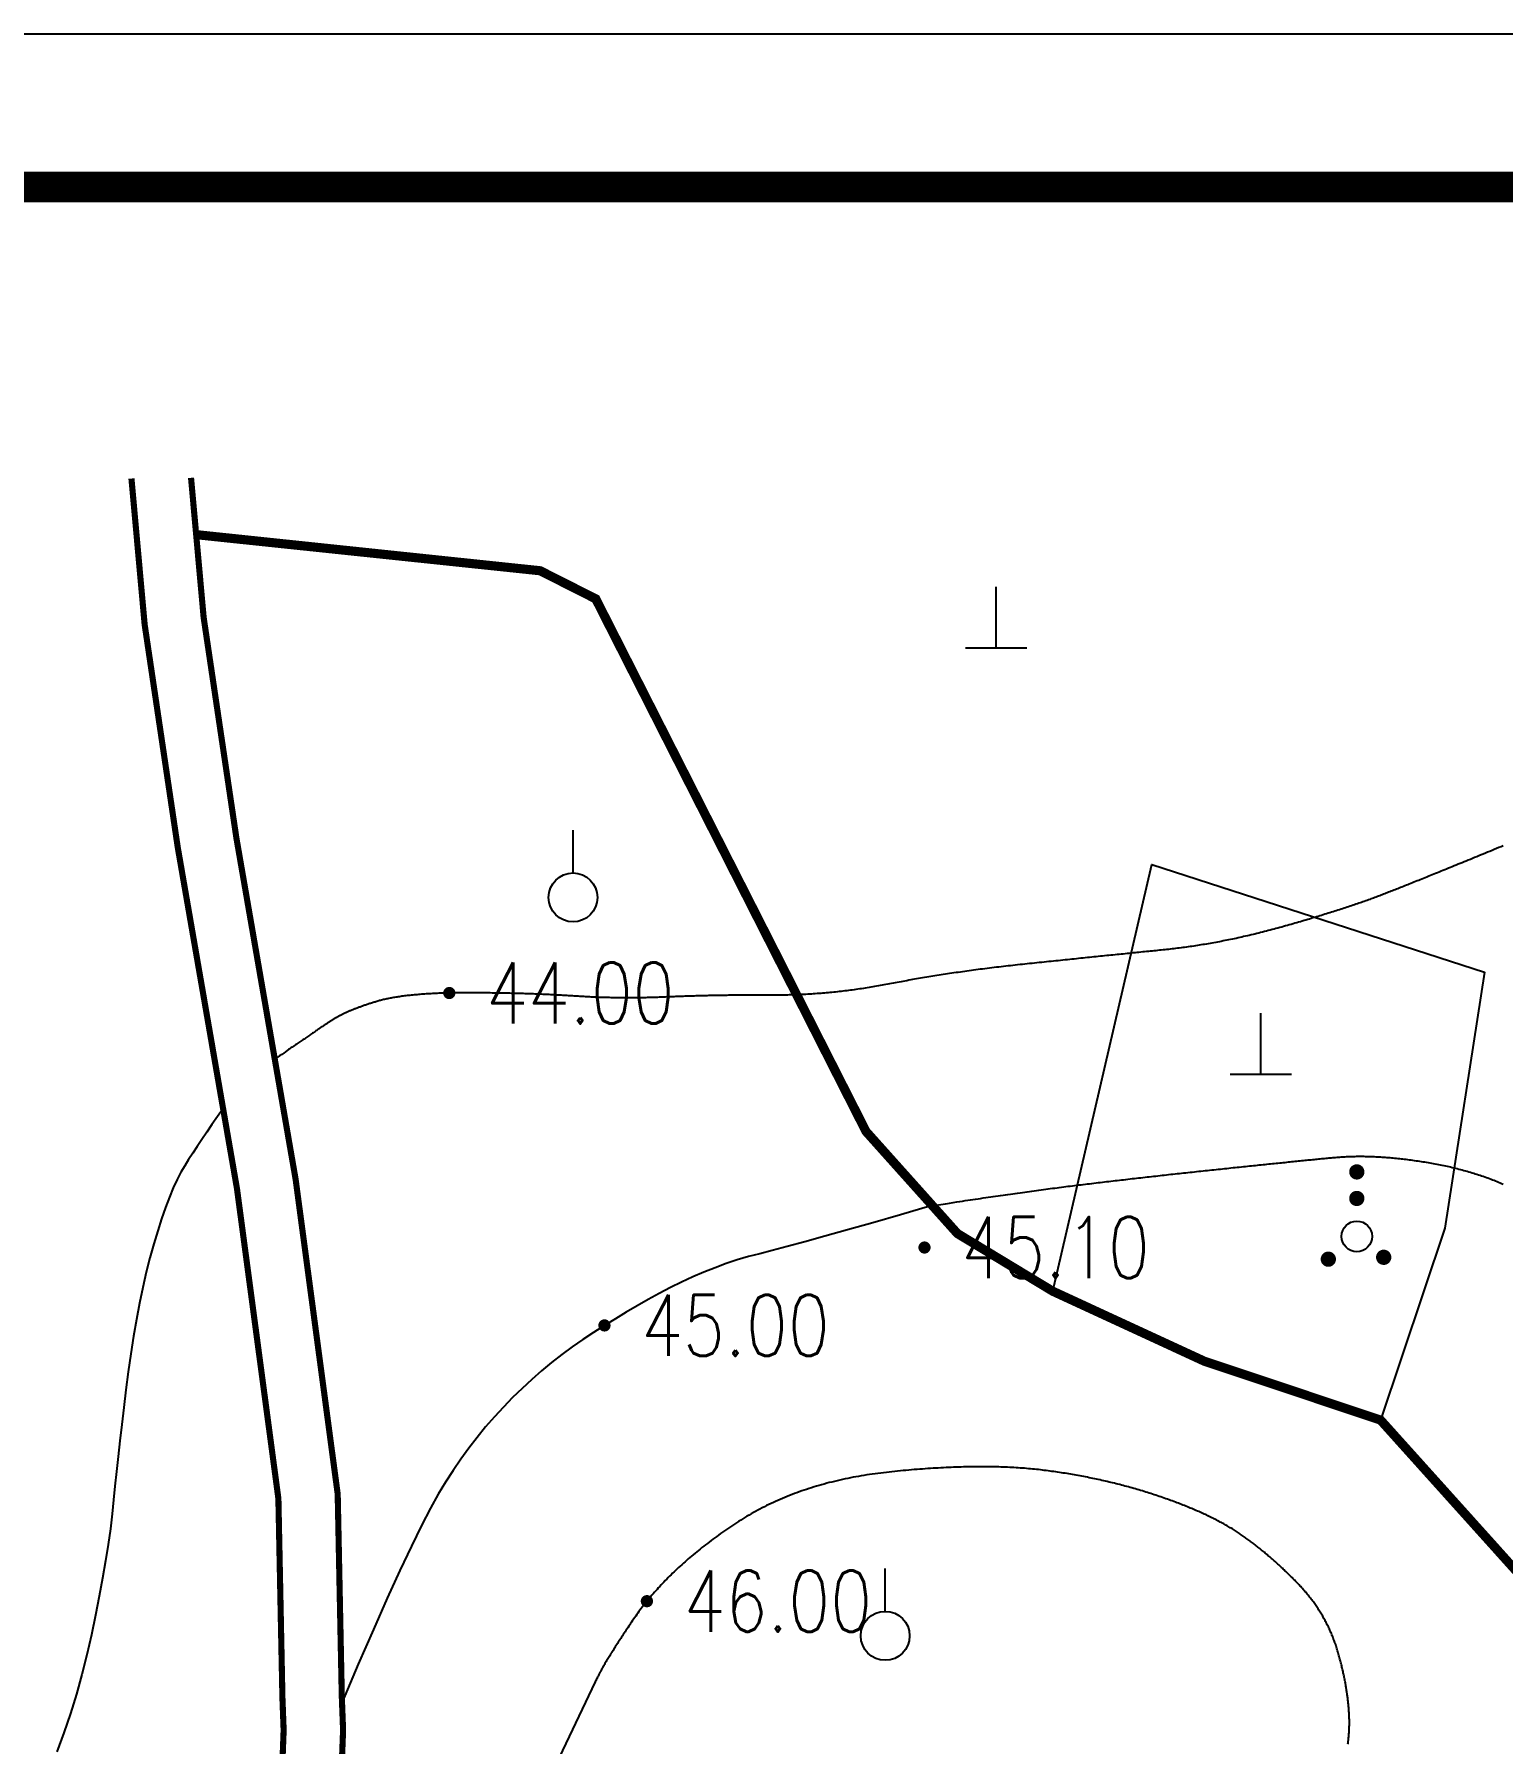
# Model space of a CAD drawing. Extents: x 39624947 to 39626627, y 3418539 to 3418836.
# Drawn here: x 39625532.6 to 39625580.7, y 3418780.3 to 3418836.2 of the extents above; entities that cross this region are included whole.
import ezdxf
from ezdxf.enums import TextEntityAlignment as Align

# ---------------------------------------------------------------- set-up
doc = ezdxf.new("R2010")
doc.units = 0
doc.linetypes.add('X3', pattern=[5, 4, -1])
doc.layers.get('0').update_dxf_attribs({"linetype": 'CONTINUOUS'})
for name, color, linetype in [('DLDW', 11, 'CONTINUOUS'), ('DLSS', 4, 'CONTINUOUS'), ('GCD', 7, 'CONTINUOUS'), ('PUB_TITLE', 4, 'CONTINUOUS'), ('PUB_WALL', 9, 'CONTINUOUS')]:
    doc.layers.add(name, color=color, linetype=linetype)
doc.styles.add('HZ', font='rs.shx', dxfattribs={"width": 0.8, "bigfont": 'hztxt.shx'})

# ---------------------------------------------------------------- blocks, each defined once
blk = doc.blocks.new('GC111')
for p, q in [((0, 0), (0, 2)), ((-1, 0), (1, 0))]:
    blk.add_line(p, q)
blk = doc.blocks.new('GC125')
blk.add_line((0, 0.8), (0, 2.2))
blk.add_circle((0, 0), 0.8)
blk = doc.blocks.new('GC160')
at = {"const_width": 0.25}
for points in [[(1.584, 3.353, 1), (1.834, 3.353, 1)], [(1.584, 2.484, 1), (1.834, 2.484, 1)], [(0.652, 0.496, 1), (0.902, 0.496, 1)], [(2.464, 0.558, 1), (2.714, 0.558, 1)]]:
    blk.add_lwpolyline(points, format="xyb", close=True, dxfattribs=at)
blk.add_circle((1.709, 1.242), 0.5)
blk = doc.blocks.new('GC200')
at = {"linetype": 'Continuous', "const_width": 0.2, "flags": 128}
blk.add_lwpolyline([(-0.1, 0, 1), (0.1, 0, 1)], format="xyb", close=True, dxfattribs=at)
blk = doc.blocks.new('111133333777777')
at = {"layer": 'PUB_WALL', "color": 252, "ltscale": 0.01}
for points in [[(39623357.006, 3418801.887), (39623356.932, 3418801.856), (39623356.857, 3418801.825), (39623356.784, 3418801.794), (39623356.71, 3418801.764), (39623356.637, 3418801.733), (39623356.564, 3418801.703), (39623356.492, 3418801.673), (39623356.419, 3418801.644), (39623356.348, 3418801.614), (39623356.277, 3418801.585), (39623356.206, 3418801.556), (39623356.136, 3418801.527), (39623356.066, 3418801.498), (39623355.997, 3418801.47), (39623355.929, 3418801.442), (39623355.861, 3418801.414), (39623355.794, 3418801.387), (39623355.727, 3418801.359), (39623355.661, 3418801.332), (39623355.595, 3418801.305), (39623355.53, 3418801.279), (39623355.466, 3418801.252), (39623355.402, 3418801.226), (39623355.338, 3418801.2), (39623355.275, 3418801.175), (39623355.213, 3418801.149), (39623355.151, 3418801.124), (39623355.09, 3418801.099), (39623355.029, 3418801.074), (39623354.969, 3418801.05), (39623354.91, 3418801.026), (39623354.851, 3418801.002), (39623354.792, 3418800.978), (39623354.734, 3418800.955), (39623354.677, 3418800.931), (39623354.62, 3418800.908), (39623354.564, 3418800.886), (39623354.508, 3418800.863), (39623354.453, 3418800.841), (39623354.398, 3418800.819), (39623354.344, 3418800.797), (39623354.291, 3418800.775), (39623354.238, 3418800.754), (39623354.185, 3418800.733), (39623354.133, 3418800.712), (39623354.082, 3418800.692), (39623354.031, 3418800.671), (39623353.981, 3418800.651), (39623353.931, 3418800.631), (39623353.882, 3418800.612), (39623353.833, 3418800.592), (39623353.785, 3418800.573), (39623353.738, 3418800.554), (39623353.691, 3418800.536), (39623353.645, 3418800.517), (39623353.599, 3418800.499), (39623353.554, 3418800.481), (39623353.509, 3418800.464), (39623353.465, 3418800.446), (39623353.421, 3418800.429), (39623353.378, 3418800.412), (39623353.335, 3418800.395), (39623353.293, 3418800.379), (39623353.252, 3418800.363), (39623353.211, 3418800.347), (39623353.17, 3418800.331), (39623353.129, 3418800.315), (39623353.088, 3418800.299), (39623353.047, 3418800.283), (39623353.007, 3418800.268), (39623352.966, 3418800.252), (39623352.926, 3418800.237), (39623352.885, 3418800.222), (39623352.844, 3418800.206), (39623352.803, 3418800.191), (39623352.761, 3418800.175), (39623352.719, 3418800.16), (39623352.676, 3418800.144), (39623352.633, 3418800.129), (39623352.59, 3418800.113), (39623352.546, 3418800.098), (39623352.502, 3418800.082), (39623352.458, 3418800.066), (39623352.413, 3418800.05), (39623352.368, 3418800.034), (39623352.322, 3418800.019), (39623352.276, 3418800.003), (39623352.23, 3418799.987), (39623352.183, 3418799.971), (39623352.136, 3418799.955), (39623352.088, 3418799.939), (39623352.041, 3418799.922), (39623351.992, 3418799.906), (39623351.944, 3418799.89), (39623351.895, 3418799.874), (39623351.845, 3418799.857), (39623351.796, 3418799.841), (39623351.745, 3418799.825), (39623351.695, 3418799.808), (39623351.644, 3418799.792), (39623351.593, 3418799.775), (39623351.541, 3418799.759), (39623351.489, 3418799.742), (39623351.437, 3418799.726), (39623351.384, 3418799.709), (39623351.331, 3418799.692), (39623351.277, 3418799.675), (39623351.223, 3418799.659), (39623351.169, 3418799.642), (39623351.114, 3418799.625), (39623351.059, 3418799.608), (39623351.004, 3418799.591), (39623350.948, 3418799.574), (39623350.892, 3418799.557), (39623350.835, 3418799.54), (39623350.778, 3418799.523), (39623350.721, 3418799.505), (39623350.663, 3418799.488), (39623350.605, 3418799.471), (39623350.546, 3418799.454), (39623350.487, 3418799.436), (39623350.428, 3418799.419), (39623350.369, 3418799.401), (39623350.309, 3418799.384), (39623350.248, 3418799.366), (39623350.187, 3418799.349), (39623350.126, 3418799.331), (39623350.065, 3418799.314), (39623350.003, 3418799.296), (39623349.941, 3418799.278), (39623349.879, 3418799.261), (39623349.817, 3418799.243), (39623349.754, 3418799.226), (39623349.692, 3418799.209), (39623349.629, 3418799.192), (39623349.566, 3418799.174), (39623349.503, 3418799.157), (39623349.441, 3418799.141), (39623349.378, 3418799.124), (39623349.315, 3418799.108), (39623349.253, 3418799.091), (39623349.19, 3418799.075), (39623349.128, 3418799.059), (39623349.065, 3418799.044), (39623349.003, 3418799.028), (39623348.941, 3418799.013), (39623348.879, 3418798.998), (39623348.817, 3418798.983), (39623348.755, 3418798.968), (39623348.693, 3418798.953), (39623348.631, 3418798.939), (39623348.57, 3418798.925), (39623348.508, 3418798.911), (39623348.446, 3418798.897), (39623348.385, 3418798.883), (39623348.324, 3418798.87), (39623348.262, 3418798.856), (39623348.201, 3418798.843), (39623348.14, 3418798.831), (39623348.079, 3418798.818), (39623348.018, 3418798.805), (39623347.957, 3418798.793), (39623347.896, 3418798.781), (39623347.835, 3418798.769), (39623347.774, 3418798.757), (39623347.714, 3418798.745), (39623347.653, 3418798.734), (39623347.593, 3418798.723), (39623347.532, 3418798.712), (39623347.472, 3418798.701), (39623347.412, 3418798.69), (39623347.352, 3418798.68), (39623347.292, 3418798.669), (39623347.232, 3418798.659), (39623347.172, 3418798.649), (39623347.112, 3418798.64), (39623347.052, 3418798.63), (39623346.993, 3418798.621), (39623346.933, 3418798.612), (39623346.873, 3418798.603), (39623346.814, 3418798.594), (39623346.755, 3418798.585), (39623346.695, 3418798.577), (39623346.636, 3418798.569), (39623346.577, 3418798.56), (39623346.518, 3418798.553), (39623346.459, 3418798.545), (39623346.4, 3418798.537), (39623346.341, 3418798.53), (39623346.283, 3418798.523), (39623346.224, 3418798.516), (39623346.165, 3418798.509), (39623346.107, 3418798.503), (39623346.048, 3418798.496), (39623345.989, 3418798.49), (39623345.93, 3418798.483), (39623345.871, 3418798.477), (39623345.812, 3418798.471), (39623345.752, 3418798.465), (39623345.693, 3418798.458), (39623345.633, 3418798.452), (39623345.573, 3418798.446), (39623345.512, 3418798.44), (39623345.452, 3418798.434), (39623345.39, 3418798.428), (39623345.329, 3418798.421), (39623345.267, 3418798.415), (39623345.205, 3418798.409), (39623345.143, 3418798.402), (39623345.08, 3418798.396), (39623345.016, 3418798.39), (39623344.953, 3418798.383), (39623344.889, 3418798.377), (39623344.825, 3418798.37), (39623344.76, 3418798.363), (39623344.695, 3418798.357), (39623344.63, 3418798.35), (39623344.565, 3418798.343), (39623344.499, 3418798.337), (39623344.433, 3418798.33), (39623344.366, 3418798.323), (39623344.299, 3418798.316), (39623344.232, 3418798.309), (39623344.164, 3418798.303), (39623344.096, 3418798.296), (39623344.028, 3418798.289), (39623343.959, 3418798.282), (39623343.89, 3418798.274), (39623343.821, 3418798.267), (39623343.751, 3418798.26), (39623343.681, 3418798.253), (39623343.611, 3418798.246), (39623343.54, 3418798.239), (39623343.469, 3418798.231), (39623343.398, 3418798.224), (39623343.326, 3418798.217), (39623343.254, 3418798.209), (39623343.182, 3418798.202), (39623343.109, 3418798.194), (39623343.036, 3418798.187), (39623342.962, 3418798.179), (39623342.889, 3418798.172), (39623342.815, 3418798.164), (39623342.74, 3418798.156), (39623342.665, 3418798.149), (39623342.59, 3418798.141), (39623342.515, 3418798.133), (39623342.439, 3418798.125), (39623342.363, 3418798.118), (39623342.286, 3418798.11), (39623342.21, 3418798.102), (39623342.132, 3418798.094), (39623342.055, 3418798.086), (39623341.977, 3418798.078), (39623341.899, 3418798.07), (39623341.82, 3418798.062), (39623341.742, 3418798.054), (39623341.663, 3418798.045), (39623341.584, 3418798.037), (39623341.505, 3418798.029), (39623341.426, 3418798.021), (39623341.348, 3418798.012), (39623341.269, 3418798.004), (39623341.19, 3418797.995), (39623341.111, 3418797.987), (39623341.033, 3418797.978), (39623340.954, 3418797.97), (39623340.877, 3418797.961), (39623340.799, 3418797.952), (39623340.722, 3418797.943), (39623340.645, 3418797.934), (39623340.568, 3418797.925), (39623340.492, 3418797.916), (39623340.416, 3418797.907), (39623340.34, 3418797.898), (39623340.264, 3418797.889), (39623340.189, 3418797.88), (39623340.114, 3418797.87), (39623340.039, 3418797.861), (39623339.965, 3418797.851), (39623339.891, 3418797.842), (39623339.817, 3418797.832), (39623339.744, 3418797.823), (39623339.671, 3418797.813), (39623339.598, 3418797.803), (39623339.525, 3418797.793), (39623339.453, 3418797.783), (39623339.381, 3418797.774), (39623339.309, 3418797.764), (39623339.238, 3418797.753), (39623339.167, 3418797.743), (39623339.096, 3418797.733), (39623339.025, 3418797.723), (39623338.955, 3418797.713), (39623338.885, 3418797.702), (39623338.816, 3418797.692), (39623338.746, 3418797.681), (39623338.677, 3418797.671), (39623338.608, 3418797.66), (39623338.54, 3418797.649), (39623338.472, 3418797.639), (39623338.404, 3418797.628), (39623338.336, 3418797.617), (39623338.269, 3418797.606), (39623338.202, 3418797.595), (39623338.135, 3418797.584), (39623338.069, 3418797.573), (39623338.003, 3418797.562), (39623337.937, 3418797.55), (39623337.871, 3418797.539), (39623337.806, 3418797.528), (39623337.741, 3418797.516), (39623337.676, 3418797.505), (39623337.612, 3418797.493), (39623337.548, 3418797.482), (39623337.484, 3418797.47), (39623337.421, 3418797.458), (39623337.358, 3418797.447), (39623337.295, 3418797.435), (39623337.232, 3418797.423), (39623337.17, 3418797.411), (39623337.107, 3418797.399), (39623337.045, 3418797.387), (39623336.983, 3418797.376), (39623336.922, 3418797.364), (39623336.86, 3418797.352), (39623336.799, 3418797.341), (39623336.737, 3418797.329), (39623336.676, 3418797.318), (39623336.615, 3418797.307), (39623336.554, 3418797.296), (39623336.493, 3418797.285), (39623336.432, 3418797.275), (39623336.371, 3418797.264), (39623336.309, 3418797.254), (39623336.248, 3418797.244), (39623336.187, 3418797.235), (39623336.126, 3418797.225), (39623336.065, 3418797.216), (39623336.004, 3418797.207), (39623335.943, 3418797.198), (39623335.882, 3418797.189), (39623335.821, 3418797.18), (39623335.761, 3418797.172), (39623335.7, 3418797.164), (39623335.639, 3418797.156), (39623335.578, 3418797.148), (39623335.517, 3418797.14), (39623335.456, 3418797.133), (39623335.395, 3418797.126), (39623335.335, 3418797.119), (39623335.274, 3418797.112), (39623335.213, 3418797.105), (39623335.152, 3418797.099), (39623335.092, 3418797.093), (39623335.031, 3418797.087), (39623334.97, 3418797.081), (39623334.91, 3418797.075), (39623334.849, 3418797.07), (39623334.788, 3418797.064), (39623334.728, 3418797.059), (39623334.667, 3418797.055), (39623334.607, 3418797.05), (39623334.546, 3418797.045), (39623334.486, 3418797.041), (39623334.425, 3418797.037), (39623334.365, 3418797.033), (39623334.304, 3418797.029), (39623334.244, 3418797.026), (39623334.183, 3418797.023), (39623334.123, 3418797.02), (39623334.063, 3418797.017), (39623334.002, 3418797.014), (39623333.942, 3418797.011), (39623333.881, 3418797.009), (39623333.821, 3418797.007), (39623333.761, 3418797.005), (39623333.701, 3418797.003), (39623333.64, 3418797.002), (39623333.58, 3418797.001), (39623333.52, 3418796.999), (39623333.46, 3418796.998), (39623333.399, 3418796.998), (39623333.339, 3418796.997), (39623333.279, 3418796.997), (39623333.219, 3418796.996), (39623333.159, 3418796.996), (39623333.099, 3418796.996), (39623333.04, 3418796.996), (39623332.98, 3418796.996), (39623332.921, 3418796.996), (39623332.861, 3418796.996), (39623332.802, 3418796.996), (39623332.743, 3418796.996), (39623332.684, 3418796.996), (39623332.625, 3418796.996), (39623332.567, 3418796.996), (39623332.508, 3418796.996), (39623332.45, 3418796.996), (39623332.392, 3418796.996), (39623332.334, 3418796.996), (39623332.277, 3418796.996), (39623332.219, 3418796.995), (39623332.162, 3418796.995), (39623332.105, 3418796.995), (39623332.048, 3418796.994), (39623331.991, 3418796.994), (39623331.934, 3418796.994), (39623331.878, 3418796.993), (39623331.822, 3418796.993), (39623331.766, 3418796.992), (39623331.71, 3418796.991), (39623331.654, 3418796.991), (39623331.599, 3418796.99), (39623331.543, 3418796.989), (39623331.488, 3418796.989), (39623331.433, 3418796.988), (39623331.378, 3418796.987), (39623331.324, 3418796.986), (39623331.269, 3418796.985), (39623331.215, 3418796.984), (39623331.161, 3418796.983), (39623331.107, 3418796.982), (39623331.053, 3418796.981), (39623331, 3418796.98), (39623330.946, 3418796.979), (39623330.893, 3418796.978), (39623330.84, 3418796.976), (39623330.787, 3418796.975), (39623330.735, 3418796.974), (39623330.682, 3418796.972), (39623330.63, 3418796.971), (39623330.578, 3418796.97), (39623330.526, 3418796.968), (39623330.474, 3418796.967), (39623330.423, 3418796.965), (39623330.371, 3418796.964), (39623330.32, 3418796.962), (39623330.269, 3418796.96), (39623330.218, 3418796.959), (39623330.167, 3418796.957), (39623330.117, 3418796.955), (39623330.067, 3418796.953), (39623330.016, 3418796.951), (39623329.966, 3418796.949), (39623329.917, 3418796.948), (39623329.867, 3418796.946), (39623329.818, 3418796.944), (39623329.768, 3418796.941), (39623329.719, 3418796.939), (39623329.67, 3418796.937), (39623329.621, 3418796.936), (39623329.572, 3418796.934), (39623329.524, 3418796.932), (39623329.475, 3418796.93), (39623329.427, 3418796.928), (39623329.378, 3418796.926), (39623329.33, 3418796.924), (39623329.281, 3418796.923), (39623329.233, 3418796.921), (39623329.185, 3418796.92), (39623329.137, 3418796.918), (39623329.089, 3418796.917), (39623329.041, 3418796.916), (39623328.993, 3418796.915), (39623328.945, 3418796.913), (39623328.897, 3418796.912), (39623328.849, 3418796.912), (39623328.801, 3418796.911), (39623328.753, 3418796.91), (39623328.705, 3418796.909), (39623328.658, 3418796.909), (39623328.61, 3418796.908), (39623328.562, 3418796.908), (39623328.515, 3418796.908), (39623328.467, 3418796.907), (39623328.42, 3418796.907), (39623328.372, 3418796.907), (39623328.325, 3418796.907), (39623328.277, 3418796.907), (39623328.23, 3418796.908), (39623328.183, 3418796.908), (39623328.136, 3418796.908), (39623328.088, 3418796.909), (39623328.041, 3418796.909), (39623327.994, 3418796.91), (39623327.947, 3418796.91), (39623327.9, 3418796.911), (39623327.853, 3418796.912), (39623327.806, 3418796.913), (39623327.76, 3418796.914), (39623327.713, 3418796.915), (39623327.666, 3418796.916), (39623327.619, 3418796.918), (39623327.573, 3418796.919), (39623327.526, 3418796.92), (39623327.479, 3418796.922), (39623327.433, 3418796.924), (39623327.386, 3418796.925), (39623327.34, 3418796.927), (39623327.294, 3418796.929), (39623327.247, 3418796.931), (39623327.201, 3418796.933), (39623327.155, 3418796.935), (39623327.109, 3418796.937), (39623327.062, 3418796.94), (39623327.016, 3418796.942), (39623326.97, 3418796.944), (39623326.924, 3418796.947), (39623326.878, 3418796.95), (39623326.832, 3418796.952), (39623326.786, 3418796.955), (39623326.741, 3418796.958), (39623326.694, 3418796.961), (39623326.648, 3418796.964), (39623326.602, 3418796.967), (39623326.556, 3418796.969), (39623326.509, 3418796.972), (39623326.463, 3418796.975), (39623326.416, 3418796.978), (39623326.369, 3418796.981), (39623326.322, 3418796.984), (39623326.274, 3418796.987), (39623326.227, 3418796.99), (39623326.179, 3418796.993), (39623326.13, 3418796.995), (39623326.082, 3418796.998), (39623326.033, 3418797.001), (39623325.984, 3418797.003), (39623325.934, 3418797.006), (39623325.885, 3418797.008), (39623325.835, 3418797.011), (39623325.784, 3418797.013), (39623325.734, 3418797.015), (39623325.683, 3418797.018), (39623325.632, 3418797.02), (39623325.581, 3418797.022), (39623325.529, 3418797.024), (39623325.477, 3418797.026), (39623325.425, 3418797.028), (39623325.373, 3418797.031), (39623325.32, 3418797.032), (39623325.267, 3418797.034), (39623325.214, 3418797.036), (39623325.16, 3418797.038), (39623325.106, 3418797.04), (39623325.052, 3418797.042), (39623324.998, 3418797.043), (39623324.943, 3418797.045), (39623324.888, 3418797.047), (39623324.833, 3418797.048), (39623324.778, 3418797.05), (39623324.722, 3418797.051), (39623324.666, 3418797.052), (39623324.61, 3418797.054), (39623324.553, 3418797.055), (39623324.496, 3418797.056), (39623324.439, 3418797.058), (39623324.382, 3418797.059), (39623324.324, 3418797.06), (39623324.266, 3418797.061), (39623324.208, 3418797.062), (39623324.149, 3418797.063), (39623324.091, 3418797.064), (39623324.032, 3418797.065), (39623323.972, 3418797.066), (39623323.913, 3418797.066), (39623323.853, 3418797.067), (39623323.793, 3418797.068), (39623323.732, 3418797.069), (39623323.671, 3418797.069), (39623323.61, 3418797.07), (39623323.549, 3418797.07), (39623323.488, 3418797.071), (39623323.426, 3418797.071), (39623323.364, 3418797.071), (39623323.302, 3418797.072), (39623323.24, 3418797.072), (39623323.178, 3418797.072), (39623323.116, 3418797.072), (39623323.054, 3418797.072), (39623322.993, 3418797.072), (39623322.931, 3418797.072), (39623322.87, 3418797.071), (39623322.809, 3418797.071), (39623322.748, 3418797.07), (39623322.689, 3418797.069), (39623322.629, 3418797.068), (39623322.57, 3418797.067), (39623322.512, 3418797.066), (39623322.454, 3418797.065), (39623322.397, 3418797.063), (39623322.34, 3418797.062), (39623322.284, 3418797.06), (39623322.228, 3418797.058), (39623322.173, 3418797.056), (39623322.118, 3418797.054), (39623322.064, 3418797.051), (39623322.011, 3418797.049), (39623321.957, 3418797.046), (39623321.905, 3418797.044), (39623321.853, 3418797.041), (39623321.801, 3418797.038), (39623321.75, 3418797.034), (39623321.7, 3418797.031), (39623321.65, 3418797.028), (39623321.601, 3418797.024), (39623321.552, 3418797.02), (39623321.503, 3418797.016), (39623321.456, 3418797.012), (39623321.408, 3418797.008), (39623321.361, 3418797.004), (39623321.315, 3418796.999), (39623321.269, 3418796.995), (39623321.224, 3418796.99), (39623321.18, 3418796.985), (39623321.135, 3418796.98), (39623321.092, 3418796.975), (39623321.049, 3418796.969), (39623321.006, 3418796.964), (39623320.964, 3418796.958), (39623320.923, 3418796.952), (39623320.882, 3418796.946), (39623320.841, 3418796.94), (39623320.801, 3418796.934), (39623320.762, 3418796.928), (39623320.723, 3418796.921), (39623320.684, 3418796.915), (39623320.647, 3418796.908), (39623320.609, 3418796.901), (39623320.572, 3418796.894), (39623320.536, 3418796.887), (39623320.5, 3418796.879), (39623320.465, 3418796.872), (39623320.431, 3418796.864), (39623320.396, 3418796.856), (39623320.363, 3418796.849), (39623320.33, 3418796.841), (39623320.297, 3418796.832), (39623320.265, 3418796.824), (39623320.233, 3418796.816), (39623320.202, 3418796.807), (39623320.171, 3418796.798), (39623320.141, 3418796.79), (39623320.111, 3418796.781), (39623320.081, 3418796.772), (39623320.052, 3418796.763), (39623320.023, 3418796.754), (39623319.994, 3418796.745), (39623319.965, 3418796.736), (39623319.937, 3418796.727), (39623319.909, 3418796.718), (39623319.881, 3418796.709), (39623319.854, 3418796.7), (39623319.826, 3418796.691), (39623319.799, 3418796.681), (39623319.772, 3418796.672), (39623319.746, 3418796.663), (39623319.719, 3418796.654), (39623319.693, 3418796.645), (39623319.667, 3418796.636), (39623319.641, 3418796.626), (39623319.616, 3418796.617), (39623319.591, 3418796.608), (39623319.565, 3418796.599), (39623319.541, 3418796.59), (39623319.516, 3418796.58), (39623319.492, 3418796.571), (39623319.467, 3418796.562), (39623319.443, 3418796.552), (39623319.42, 3418796.543), (39623319.396, 3418796.534), (39623319.373, 3418796.524), (39623319.35, 3418796.515), (39623319.327, 3418796.506), (39623319.304, 3418796.496), (39623319.282, 3418796.487), (39623319.26, 3418796.478), (39623319.238, 3418796.468), (39623319.216, 3418796.459), (39623319.195, 3418796.449), (39623319.173, 3418796.44), (39623319.152, 3418796.431), (39623319.132, 3418796.421), (39623319.111, 3418796.412), (39623319.091, 3418796.402), (39623319.07, 3418796.393), (39623319.051, 3418796.383), (39623319.031, 3418796.374), (39623319.011, 3418796.364), (39623318.992, 3418796.355), (39623318.973, 3418796.345), (39623318.954, 3418796.335), (39623318.936, 3418796.326), (39623318.918, 3418796.316), (39623318.899, 3418796.307), (39623318.882, 3418796.297), (39623318.864, 3418796.287), (39623318.846, 3418796.278), (39623318.829, 3418796.268), (39623318.812, 3418796.258), (39623318.795, 3418796.249), (39623318.779, 3418796.239), (39623318.763, 3418796.229), (39623318.746, 3418796.22), (39623318.73, 3418796.21), (39623318.714, 3418796.2), (39623318.697, 3418796.189), (39623318.68, 3418796.179), (39623318.663, 3418796.168), (39623318.647, 3418796.157), (39623318.629, 3418796.146), (39623318.612, 3418796.135), (39623318.594, 3418796.124), (39623318.576, 3418796.112), (39623318.558, 3418796.1), (39623318.538, 3418796.087), (39623318.519, 3418796.074), (39623318.499, 3418796.061), (39623318.478, 3418796.047), (39623318.458, 3418796.034), (39623318.436, 3418796.02), (39623318.414, 3418796.005), (39623318.392, 3418795.99), (39623318.369, 3418795.975), (39623318.346, 3418795.96), (39623318.323, 3418795.944), (39623318.299, 3418795.928), (39623318.274, 3418795.911), (39623318.249, 3418795.895), (39623318.224, 3418795.878), (39623318.198, 3418795.86), (39623318.172, 3418795.842), (39623318.145, 3418795.824), (39623318.118, 3418795.806), (39623318.09, 3418795.787), (39623318.062, 3418795.768), (39623318.034, 3418795.749), (39623318.005, 3418795.729), (39623317.975, 3418795.709), (39623317.946, 3418795.689), (39623317.915, 3418795.668), (39623317.884, 3418795.647), (39623317.853, 3418795.626), (39623317.822, 3418795.604), (39623317.79, 3418795.582), (39623317.757, 3418795.56), (39623317.724, 3418795.537), (39623317.691, 3418795.514), (39623317.657, 3418795.491), (39623317.622, 3418795.468), (39623317.588, 3418795.444), (39623317.552, 3418795.419), (39623317.517, 3418795.395), (39623317.48, 3418795.37), (39623317.444, 3418795.345), (39623317.407, 3418795.319), (39623317.369, 3418795.293), (39623317.331, 3418795.267), (39623317.293, 3418795.241), (39623317.252, 3418795.212), (39623317.204, 3418795.179), (39623317.152, 3418795.143), (39623317.093, 3418795.102), (39623317.029, 3418795.057), (39623316.959, 3418795.009), (39623316.883, 3418794.956), (39623316.801, 3418794.899)], [(39623315.108, 3418793.287), (39623314.922, 3418793.019), (39623314.744, 3418792.76), (39623314.575, 3418792.511), (39623314.414, 3418792.272), (39623314.261, 3418792.042), (39623314.117, 3418791.822), (39623313.981, 3418791.612), (39623313.853, 3418791.411), (39623313.73, 3418791.2), (39623313.605, 3418790.958), (39623313.48, 3418790.684), (39623313.353, 3418790.38), (39623313.226, 3418790.045), (39623313.098, 3418789.678), (39623312.97, 3418789.281), (39623312.84, 3418788.852), (39623312.713, 3418788.398), (39623312.593, 3418787.924), (39623312.479, 3418787.431), (39623312.371, 3418786.917), (39623312.27, 3418786.384), (39623312.175, 3418785.83), (39623312.087, 3418785.257), (39623312.005, 3418784.664), (39623311.929, 3418784.071), (39623311.857, 3418783.497), (39623311.79, 3418782.944), (39623311.728, 3418782.41), (39623311.67, 3418781.896), (39623311.618, 3418781.402), (39623311.57, 3418780.927), (39623311.526, 3418780.473), (39623311.479, 3418780.014), (39623311.42, 3418779.53), (39623311.348, 3418779.018), (39623311.264, 3418778.479), (39623311.167, 3418777.914), (39623311.058, 3418777.322), (39623310.936, 3418776.704), (39623310.802, 3418776.058), (39623310.654, 3418775.403), (39623310.489, 3418774.754), (39623310.308, 3418774.112), (39623310.111, 3418773.477), (39623309.898, 3418772.848), (39623309.668, 3418772.226)], [(39623338.272, 3418790.096), (39623338.441, 3418790.123), (39623338.599, 3418790.147), (39623338.746, 3418790.17), (39623338.882, 3418790.191), (39623339.006, 3418790.21), (39623339.12, 3418790.227), (39623339.222, 3418790.243), (39623339.312, 3418790.256), (39623339.397, 3418790.269), (39623339.482, 3418790.282), (39623339.566, 3418790.295), (39623339.65, 3418790.307), (39623339.734, 3418790.32), (39623339.818, 3418790.332), (39623339.901, 3418790.344), (39623339.984, 3418790.357), (39623340.066, 3418790.369), (39623340.148, 3418790.381), (39623340.23, 3418790.393), (39623340.312, 3418790.405), (39623340.393, 3418790.416), (39623340.474, 3418790.428), (39623340.555, 3418790.44), (39623340.635, 3418790.451), (39623340.716, 3418790.463), (39623340.795, 3418790.474), (39623340.875, 3418790.485), (39623340.954, 3418790.496), (39623341.033, 3418790.508), (39623341.112, 3418790.519), (39623341.19, 3418790.529), (39623341.268, 3418790.54), (39623341.346, 3418790.551), (39623341.423, 3418790.562), (39623341.5, 3418790.572), (39623341.577, 3418790.583), (39623341.653, 3418790.593), (39623341.729, 3418790.603), (39623341.805, 3418790.614), (39623341.881, 3418790.624), (39623341.956, 3418790.634), (39623342.031, 3418790.644), (39623342.106, 3418790.654), (39623342.18, 3418790.663), (39623342.254, 3418790.673), (39623342.328, 3418790.683), (39623342.401, 3418790.692), (39623342.474, 3418790.702), (39623342.547, 3418790.711), (39623342.62, 3418790.72), (39623342.692, 3418790.729), (39623342.764, 3418790.739), (39623342.835, 3418790.748), (39623342.907, 3418790.756), (39623342.978, 3418790.765), (39623343.048, 3418790.774), (39623343.119, 3418790.783), (39623343.189, 3418790.791), (39623343.259, 3418790.8), (39623343.329, 3418790.808), (39623343.399, 3418790.817), (39623343.469, 3418790.825), (39623343.539, 3418790.834), (39623343.608, 3418790.842), (39623343.678, 3418790.85), (39623343.747, 3418790.858), (39623343.817, 3418790.867), (39623343.886, 3418790.875), (39623343.956, 3418790.883), (39623344.025, 3418790.891), (39623344.095, 3418790.9), (39623344.164, 3418790.908), (39623344.234, 3418790.916), (39623344.304, 3418790.924), (39623344.373, 3418790.932), (39623344.443, 3418790.94), (39623344.513, 3418790.948), (39623344.582, 3418790.956), (39623344.652, 3418790.965), (39623344.722, 3418790.973), (39623344.792, 3418790.981), (39623344.862, 3418790.989), (39623344.932, 3418790.997), (39623345.002, 3418791.005), (39623345.071, 3418791.013), (39623345.141, 3418791.021), (39623345.211, 3418791.029), (39623345.281, 3418791.037), (39623345.351, 3418791.044), (39623345.421, 3418791.052), (39623345.491, 3418791.06), (39623345.562, 3418791.068), (39623345.632, 3418791.076), (39623345.702, 3418791.084), (39623345.772, 3418791.092), (39623345.842, 3418791.1), (39623345.912, 3418791.107), (39623345.983, 3418791.115), (39623346.053, 3418791.123), (39623346.123, 3418791.131), (39623346.194, 3418791.138), (39623346.264, 3418791.146), (39623346.334, 3418791.154), (39623346.405, 3418791.162), (39623346.475, 3418791.169), (39623346.545, 3418791.177), (39623346.616, 3418791.185), (39623346.686, 3418791.192), (39623346.757, 3418791.2), (39623346.827, 3418791.207), (39623346.898, 3418791.215), (39623346.969, 3418791.223), (39623347.039, 3418791.23), (39623347.11, 3418791.238), (39623347.18, 3418791.245), (39623347.251, 3418791.253), (39623347.322, 3418791.26), (39623347.393, 3418791.268), (39623347.463, 3418791.275), (39623347.534, 3418791.283), (39623347.605, 3418791.29), (39623347.675, 3418791.298), (39623347.746, 3418791.305), (39623347.816, 3418791.312), (39623347.886, 3418791.32), (39623347.955, 3418791.327), (39623348.025, 3418791.334), (39623348.094, 3418791.341), (39623348.163, 3418791.349), (39623348.231, 3418791.356), (39623348.3, 3418791.363), (39623348.367, 3418791.37), (39623348.434, 3418791.377), (39623348.501, 3418791.384), (39623348.568, 3418791.391), (39623348.634, 3418791.397), (39623348.699, 3418791.404), (39623348.764, 3418791.411), (39623348.829, 3418791.418), (39623348.893, 3418791.424), (39623348.957, 3418791.431), (39623349.02, 3418791.437), (39623349.083, 3418791.444), (39623349.146, 3418791.45), (39623349.208, 3418791.457), (39623349.27, 3418791.463), (39623349.331, 3418791.469), (39623349.392, 3418791.475), (39623349.452, 3418791.482), (39623349.512, 3418791.488), (39623349.571, 3418791.494), (39623349.631, 3418791.5), (39623349.689, 3418791.506), (39623349.747, 3418791.512), (39623349.805, 3418791.518), (39623349.863, 3418791.523), (39623349.92, 3418791.529), (39623349.976, 3418791.535), (39623350.032, 3418791.541), (39623350.088, 3418791.546), (39623350.143, 3418791.552), (39623350.198, 3418791.557), (39623350.252, 3418791.563), (39623350.306, 3418791.568), (39623350.36, 3418791.574), (39623350.413, 3418791.579), (39623350.465, 3418791.584), (39623350.518, 3418791.589), (39623350.57, 3418791.595), (39623350.621, 3418791.6), (39623350.672, 3418791.605), (39623350.722, 3418791.61), (39623350.772, 3418791.615), (39623350.822, 3418791.62), (39623350.871, 3418791.625), (39623350.92, 3418791.629), (39623350.968, 3418791.634), (39623351.016, 3418791.639), (39623351.064, 3418791.644), (39623351.111, 3418791.648), (39623351.158, 3418791.653), (39623351.204, 3418791.657), (39623351.25, 3418791.662), (39623351.295, 3418791.666), (39623351.34, 3418791.67), (39623351.385, 3418791.675), (39623351.43, 3418791.679), (39623351.475, 3418791.683), (39623351.52, 3418791.686), (39623351.564, 3418791.69), (39623351.609, 3418791.694), (39623351.653, 3418791.697), (39623351.697, 3418791.7), (39623351.742, 3418791.703), (39623351.787, 3418791.706), (39623351.832, 3418791.708), (39623351.878, 3418791.71), (39623351.923, 3418791.713), (39623351.969, 3418791.714), (39623352.015, 3418791.716), (39623352.061, 3418791.717), (39623352.108, 3418791.718), (39623352.154, 3418791.719), (39623352.201, 3418791.72), (39623352.248, 3418791.72), (39623352.296, 3418791.721), (39623352.343, 3418791.721), (39623352.391, 3418791.721), (39623352.439, 3418791.72), (39623352.487, 3418791.719), (39623352.536, 3418791.718), (39623352.584, 3418791.717), (39623352.633, 3418791.716), (39623352.683, 3418791.714), (39623352.732, 3418791.713), (39623352.782, 3418791.711), (39623352.831, 3418791.708), (39623352.881, 3418791.706), (39623352.932, 3418791.703), (39623352.982, 3418791.7), (39623353.033, 3418791.697), (39623353.084, 3418791.694), (39623353.135, 3418791.69), (39623353.186, 3418791.686), (39623353.238, 3418791.682), (39623353.29, 3418791.678), (39623353.342, 3418791.673), (39623353.394, 3418791.669), (39623353.447, 3418791.664), (39623353.499, 3418791.658), (39623353.552, 3418791.653), (39623353.605, 3418791.647), (39623353.659, 3418791.641), (39623353.712, 3418791.635), (39623353.766, 3418791.629), (39623353.82, 3418791.622), (39623353.875, 3418791.616), (39623353.929, 3418791.609), (39623353.984, 3418791.601), (39623354.039, 3418791.594), (39623354.094, 3418791.586), (39623354.15, 3418791.578), (39623354.205, 3418791.57), (39623354.261, 3418791.562), (39623354.317, 3418791.553), (39623354.373, 3418791.544), (39623354.43, 3418791.535), (39623354.487, 3418791.526), (39623354.544, 3418791.517), (39623354.6, 3418791.507), (39623354.657, 3418791.497), (39623354.714, 3418791.487), (39623354.771, 3418791.476), (39623354.828, 3418791.465), (39623354.885, 3418791.455), (39623354.942, 3418791.443), (39623354.999, 3418791.432), (39623355.055, 3418791.42), (39623355.112, 3418791.408), (39623355.168, 3418791.396), (39623355.224, 3418791.384), (39623355.279, 3418791.371), (39623355.335, 3418791.358), (39623355.39, 3418791.345), (39623355.445, 3418791.332), (39623355.5, 3418791.318), (39623355.555, 3418791.304), (39623355.609, 3418791.29), (39623355.664, 3418791.276), (39623355.718, 3418791.261), (39623355.772, 3418791.246), (39623355.825, 3418791.231), (39623355.879, 3418791.216), (39623355.932, 3418791.2), (39623355.985, 3418791.184), (39623356.037, 3418791.168), (39623356.09, 3418791.151), (39623356.142, 3418791.135), (39623356.194, 3418791.118), (39623356.246, 3418791.101), (39623356.298, 3418791.083), (39623356.35, 3418791.066), (39623356.401, 3418791.048), (39623356.452, 3418791.03), (39623356.503, 3418791.011), (39623356.553, 3418790.993), (39623356.604, 3418790.974), (39623356.654, 3418790.955), (39623356.704, 3418790.935), (39623356.754, 3418790.916), (39623356.803, 3418790.896), (39623356.853, 3418790.876), (39623356.902, 3418790.855), (39623356.951, 3418790.835), (39623356.999, 3418790.814)], [(39623338.272, 3418790.096), (39623337.279, 3418789.809), (39623336.37, 3418789.547), (39623335.544, 3418789.312), (39623334.802, 3418789.103), (39623334.143, 3418788.921), (39623333.569, 3418788.765), (39623333.077, 3418788.635), (39623332.67, 3418788.532), (39623332.304, 3418788.436), (39623331.938, 3418788.328), (39623331.573, 3418788.207), (39623331.208, 3418788.074), (39623330.842, 3418787.929), (39623330.477, 3418787.772), (39623330.113, 3418787.603), (39623329.748, 3418787.421), (39623329.384, 3418787.23), (39623329.022, 3418787.033), (39623328.662, 3418786.83), (39623328.303, 3418786.621), (39623327.946, 3418786.405), (39623327.59, 3418786.184), (39623327.236, 3418785.956), (39623326.884, 3418785.722), (39623326.536, 3418785.48), (39623326.195, 3418785.229), (39623325.86, 3418784.967), (39623325.531, 3418784.696), (39623325.209, 3418784.415), (39623324.894, 3418784.124), (39623324.585, 3418783.823), (39623324.283, 3418783.512), (39623323.988, 3418783.192), (39623323.701, 3418782.861), (39623323.422, 3418782.52), (39623323.152, 3418782.168), (39623322.889, 3418781.807), (39623322.635, 3418781.435), (39623322.389, 3418781.053), (39623322.151, 3418780.661), (39623321.897, 3418780.207), (39623321.604, 3418779.64), (39623321.27, 3418778.959), (39623320.896, 3418778.165), (39623320.483, 3418777.257), (39623320.029, 3418776.236), (39623319.535, 3418775.101), (39623319.002, 3418773.854)], [(39623351.92, 3418772.476), (39623351.925, 3418772.511), (39623351.929, 3418772.545), (39623351.933, 3418772.58), (39623351.937, 3418772.614), (39623351.941, 3418772.649), (39623351.945, 3418772.683), (39623351.948, 3418772.717), (39623351.951, 3418772.751), (39623351.954, 3418772.785), (39623351.956, 3418772.818), (39623351.958, 3418772.852), (39623351.961, 3418772.885), (39623351.962, 3418772.919), (39623351.964, 3418772.952), (39623351.965, 3418772.985), (39623351.966, 3418773.019), (39623351.967, 3418773.052), (39623351.968, 3418773.084), (39623351.968, 3418773.117), (39623351.969, 3418773.15), (39623351.969, 3418773.183), (39623351.969, 3418773.216), (39623351.968, 3418773.249), (39623351.968, 3418773.282), (39623351.967, 3418773.314), (39623351.966, 3418773.347), (39623351.965, 3418773.38), (39623351.963, 3418773.413), (39623351.962, 3418773.446), (39623351.96, 3418773.479), (39623351.958, 3418773.513), (39623351.956, 3418773.546), (39623351.954, 3418773.579), (39623351.952, 3418773.613), (39623351.949, 3418773.647), (39623351.947, 3418773.681), (39623351.944, 3418773.714), (39623351.941, 3418773.748), (39623351.938, 3418773.782), (39623351.934, 3418773.817), (39623351.931, 3418773.851), (39623351.927, 3418773.885), (39623351.923, 3418773.92), (39623351.919, 3418773.954), (39623351.915, 3418773.989), (39623351.91, 3418774.024), (39623351.906, 3418774.059), (39623351.901, 3418774.094), (39623351.896, 3418774.129), (39623351.891, 3418774.164), (39623351.886, 3418774.199), (39623351.88, 3418774.234), (39623351.875, 3418774.27), (39623351.869, 3418774.305), (39623351.863, 3418774.341), (39623351.857, 3418774.377), (39623351.851, 3418774.413), (39623351.844, 3418774.449), (39623351.838, 3418774.485), (39623351.831, 3418774.521), (39623351.824, 3418774.557), (39623351.817, 3418774.594), (39623351.81, 3418774.63), (39623351.802, 3418774.667), (39623351.794, 3418774.703), (39623351.787, 3418774.74), (39623351.779, 3418774.777), (39623351.771, 3418774.814), (39623351.762, 3418774.851), (39623351.754, 3418774.888), (39623351.745, 3418774.925), (39623351.736, 3418774.963), (39623351.727, 3418775), (39623351.718, 3418775.038), (39623351.709, 3418775.075), (39623351.699, 3418775.113), (39623351.69, 3418775.151), (39623351.68, 3418775.189), (39623351.67, 3418775.227), (39623351.66, 3418775.265), (39623351.649, 3418775.303), (39623351.639, 3418775.342), (39623351.628, 3418775.38), (39623351.617, 3418775.418), (39623351.606, 3418775.457), (39623351.594, 3418775.495), (39623351.583, 3418775.533), (39623351.571, 3418775.572), (39623351.559, 3418775.61), (39623351.547, 3418775.648), (39623351.534, 3418775.686), (39623351.521, 3418775.724), (39623351.508, 3418775.762), (39623351.495, 3418775.8), (39623351.482, 3418775.838), (39623351.468, 3418775.875), (39623351.454, 3418775.912), (39623351.439, 3418775.95), (39623351.425, 3418775.987), (39623351.41, 3418776.024), (39623351.394, 3418776.06), (39623351.379, 3418776.097), (39623351.363, 3418776.134), (39623351.347, 3418776.17), (39623351.331, 3418776.206), (39623351.314, 3418776.242), (39623351.298, 3418776.278), (39623351.281, 3418776.314), (39623351.263, 3418776.35), (39623351.246, 3418776.385), (39623351.228, 3418776.421), (39623351.21, 3418776.456), (39623351.191, 3418776.491), (39623351.172, 3418776.526), (39623351.154, 3418776.561), (39623351.134, 3418776.596), (39623351.115, 3418776.63), (39623351.095, 3418776.665), (39623351.075, 3418776.699), (39623351.055, 3418776.733), (39623351.034, 3418776.767), (39623351.013, 3418776.801), (39623350.992, 3418776.835), (39623350.971, 3418776.868), (39623350.949, 3418776.902), (39623350.927, 3418776.935), (39623350.905, 3418776.968), (39623350.883, 3418777.001), (39623350.86, 3418777.034), (39623350.837, 3418777.067), (39623350.814, 3418777.1), (39623350.79, 3418777.132), (39623350.766, 3418777.164), (39623350.742, 3418777.197), (39623350.718, 3418777.229), (39623350.693, 3418777.261), (39623350.668, 3418777.292), (39623350.643, 3418777.324), (39623350.618, 3418777.356), (39623350.592, 3418777.387), (39623350.566, 3418777.418), (39623350.54, 3418777.449), (39623350.514, 3418777.48), (39623350.487, 3418777.511), (39623350.46, 3418777.542), (39623350.433, 3418777.572), (39623350.405, 3418777.603), (39623350.377, 3418777.633), (39623350.35, 3418777.663), (39623350.322, 3418777.693), (39623350.294, 3418777.723), (39623350.265, 3418777.753), (39623350.237, 3418777.782), (39623350.208, 3418777.812), (39623350.18, 3418777.841), (39623350.151, 3418777.87), (39623350.122, 3418777.9), (39623350.094, 3418777.928), (39623350.065, 3418777.957), (39623350.036, 3418777.986), (39623350.007, 3418778.014), (39623349.978, 3418778.043), (39623349.949, 3418778.071), (39623349.92, 3418778.099), (39623349.891, 3418778.127), (39623349.862, 3418778.155), (39623349.833, 3418778.183), (39623349.804, 3418778.21), (39623349.775, 3418778.238), (39623349.746, 3418778.265), (39623349.717, 3418778.292), (39623349.688, 3418778.319), (39623349.659, 3418778.346), (39623349.629, 3418778.373), (39623349.6, 3418778.399), (39623349.571, 3418778.426), (39623349.541, 3418778.452), (39623349.512, 3418778.478), (39623349.483, 3418778.504), (39623349.453, 3418778.53), (39623349.424, 3418778.556), (39623349.394, 3418778.582), (39623349.365, 3418778.607), (39623349.335, 3418778.633), (39623349.305, 3418778.658), (39623349.276, 3418778.683), (39623349.246, 3418778.708), (39623349.216, 3418778.733), (39623349.187, 3418778.758), (39623349.157, 3418778.782), (39623349.127, 3418778.807), (39623349.097, 3418778.831), (39623349.067, 3418778.855), (39623349.037, 3418778.879), (39623349.008, 3418778.903), (39623348.978, 3418778.927), (39623348.948, 3418778.95), (39623348.918, 3418778.974), (39623348.887, 3418778.997), (39623348.857, 3418779.02), (39623348.827, 3418779.044), (39623348.797, 3418779.066), (39623348.767, 3418779.089), (39623348.737, 3418779.112), (39623348.706, 3418779.135), (39623348.676, 3418779.157), (39623348.646, 3418779.179), (39623348.615, 3418779.201), (39623348.585, 3418779.223), (39623348.555, 3418779.245), (39623348.524, 3418779.267), (39623348.493, 3418779.289), (39623348.462, 3418779.31), (39623348.431, 3418779.332), (39623348.4, 3418779.353), (39623348.368, 3418779.374), (39623348.337, 3418779.396), (39623348.305, 3418779.417), (39623348.272, 3418779.438), (39623348.24, 3418779.459), (39623348.207, 3418779.48), (39623348.173, 3418779.501), (39623348.139, 3418779.522), (39623348.105, 3418779.543), (39623348.071, 3418779.563), (39623348.036, 3418779.584), (39623348, 3418779.605), (39623347.965, 3418779.626), (39623347.929, 3418779.646), (39623347.892, 3418779.667), (39623347.855, 3418779.687), (39623347.818, 3418779.708), (39623347.78, 3418779.728), (39623347.742, 3418779.749), (39623347.704, 3418779.769), (39623347.665, 3418779.79), (39623347.626, 3418779.81), (39623347.586, 3418779.83), (39623347.546, 3418779.85), (39623347.506, 3418779.871), (39623347.465, 3418779.891), (39623347.424, 3418779.911), (39623347.383, 3418779.931), (39623347.341, 3418779.951), (39623347.299, 3418779.971), (39623347.256, 3418779.991), (39623347.213, 3418780.011), (39623347.17, 3418780.03), (39623347.126, 3418780.05), (39623347.082, 3418780.07), (39623347.037, 3418780.09), (39623346.993, 3418780.109), (39623346.947, 3418780.129), (39623346.902, 3418780.149), (39623346.856, 3418780.168), (39623346.809, 3418780.188), (39623346.762, 3418780.207), (39623346.715, 3418780.227), (39623346.667, 3418780.246), (39623346.62, 3418780.265), (39623346.571, 3418780.285), (39623346.522, 3418780.304), (39623346.473, 3418780.323), (39623346.424, 3418780.342), (39623346.374, 3418780.361), (39623346.324, 3418780.381), (39623346.273, 3418780.4), (39623346.222, 3418780.419), (39623346.171, 3418780.438), (39623346.119, 3418780.457), (39623346.067, 3418780.475), (39623346.014, 3418780.494), (39623345.961, 3418780.513), (39623345.908, 3418780.532), (39623345.854, 3418780.55), (39623345.8, 3418780.569), (39623345.746, 3418780.588), (39623345.692, 3418780.606), (39623345.637, 3418780.624), (39623345.582, 3418780.642), (39623345.527, 3418780.66), (39623345.472, 3418780.678), (39623345.416, 3418780.696), (39623345.36, 3418780.714), (39623345.305, 3418780.731), (39623345.249, 3418780.749), (39623345.193, 3418780.766), (39623345.136, 3418780.783), (39623345.08, 3418780.799), (39623345.024, 3418780.816), (39623344.967, 3418780.832), (39623344.91, 3418780.849), (39623344.854, 3418780.865), (39623344.797, 3418780.881), (39623344.74, 3418780.897), (39623344.683, 3418780.912), (39623344.625, 3418780.928), (39623344.568, 3418780.943), (39623344.51, 3418780.958), (39623344.453, 3418780.973), (39623344.395, 3418780.988), (39623344.337, 3418781.002), (39623344.279, 3418781.017), (39623344.221, 3418781.031), (39623344.163, 3418781.045), (39623344.104, 3418781.059), (39623344.046, 3418781.073), (39623343.987, 3418781.087), (39623343.928, 3418781.1), (39623343.87, 3418781.113), (39623343.811, 3418781.126), (39623343.751, 3418781.139), (39623343.692, 3418781.152), (39623343.633, 3418781.165), (39623343.573, 3418781.177), (39623343.514, 3418781.189), (39623343.454, 3418781.201), (39623343.394, 3418781.213), (39623343.334, 3418781.225), (39623343.274, 3418781.237), (39623343.214, 3418781.248), (39623343.154, 3418781.259), (39623343.093, 3418781.27), (39623343.033, 3418781.281), (39623342.972, 3418781.292), (39623342.911, 3418781.302), (39623342.85, 3418781.313), (39623342.789, 3418781.323), (39623342.728, 3418781.333), (39623342.667, 3418781.343), (39623342.605, 3418781.353), (39623342.544, 3418781.362), (39623342.482, 3418781.372), (39623342.421, 3418781.381), (39623342.359, 3418781.39), (39623342.297, 3418781.399), (39623342.235, 3418781.407), (39623342.172, 3418781.416), (39623342.11, 3418781.424), (39623342.047, 3418781.432), (39623341.984, 3418781.44), (39623341.921, 3418781.448), (39623341.857, 3418781.456), (39623341.793, 3418781.463), (39623341.729, 3418781.47), (39623341.664, 3418781.477), (39623341.599, 3418781.483), (39623341.534, 3418781.489), (39623341.468, 3418781.495), (39623341.401, 3418781.501), (39623341.334, 3418781.507), (39623341.267, 3418781.512), (39623341.199, 3418781.517), (39623341.13, 3418781.521), (39623341.062, 3418781.526), (39623340.992, 3418781.53), (39623340.922, 3418781.534), (39623340.852, 3418781.537), (39623340.781, 3418781.54), (39623340.71, 3418781.543), (39623340.638, 3418781.546), (39623340.566, 3418781.549), (39623340.493, 3418781.551), (39623340.42, 3418781.553), (39623340.346, 3418781.554), (39623340.272, 3418781.556), (39623340.197, 3418781.557), (39623340.122, 3418781.558), (39623340.046, 3418781.558), (39623339.97, 3418781.559), (39623339.893, 3418781.559), (39623339.816, 3418781.558), (39623339.739, 3418781.558), (39623339.66, 3418781.557), (39623339.582, 3418781.556), (39623339.503, 3418781.554), (39623339.423, 3418781.553), (39623339.343, 3418781.551), (39623339.262, 3418781.549), (39623339.181, 3418781.546), (39623339.1, 3418781.544), (39623339.018, 3418781.541), (39623338.935, 3418781.537), (39623338.852, 3418781.534), (39623338.769, 3418781.53), (39623338.685, 3418781.526), (39623338.6, 3418781.521), (39623338.516, 3418781.517), (39623338.43, 3418781.512), (39623338.344, 3418781.507), (39623338.258, 3418781.501), (39623338.171, 3418781.496), (39623338.084, 3418781.49), (39623337.996, 3418781.483), (39623337.907, 3418781.477), (39623337.819, 3418781.47), (39623337.729, 3418781.463), (39623337.639, 3418781.455), (39623337.549, 3418781.448), (39623337.458, 3418781.44), (39623337.367, 3418781.432), (39623337.275, 3418781.423), (39623337.183, 3418781.414), (39623337.091, 3418781.405), (39623336.999, 3418781.396), (39623336.907, 3418781.386), (39623336.815, 3418781.375), (39623336.723, 3418781.364), (39623336.631, 3418781.353), (39623336.538, 3418781.341), (39623336.446, 3418781.329), (39623336.355, 3418781.316), (39623336.264, 3418781.303), (39623336.173, 3418781.289), (39623336.083, 3418781.275), (39623335.993, 3418781.26), (39623335.903, 3418781.244), (39623335.814, 3418781.228), (39623335.726, 3418781.212), (39623335.638, 3418781.195), (39623335.55, 3418781.177), (39623335.463, 3418781.159), (39623335.376, 3418781.14), (39623335.289, 3418781.121), (39623335.204, 3418781.101), (39623335.118, 3418781.08), (39623335.033, 3418781.059), (39623334.948, 3418781.038), (39623334.864, 3418781.016), (39623334.78, 3418780.993), (39623334.697, 3418780.97), (39623334.614, 3418780.946), (39623334.531, 3418780.922), (39623334.449, 3418780.897), (39623334.367, 3418780.872), (39623334.286, 3418780.846), (39623334.205, 3418780.819), (39623334.125, 3418780.792), (39623334.045, 3418780.765), (39623333.965, 3418780.737), (39623333.886, 3418780.708), (39623333.807, 3418780.679), (39623333.729, 3418780.649), (39623333.651, 3418780.618), (39623333.574, 3418780.588), (39623333.497, 3418780.556), (39623333.42, 3418780.524), (39623333.344, 3418780.491), (39623333.269, 3418780.458), (39623333.193, 3418780.425), (39623333.119, 3418780.391), (39623333.044, 3418780.356), (39623332.97, 3418780.32), (39623332.897, 3418780.285), (39623332.824, 3418780.248), (39623332.751, 3418780.211), (39623332.679, 3418780.174), (39623332.607, 3418780.136), (39623332.536, 3418780.097), (39623332.465, 3418780.058), (39623332.394, 3418780.018), (39623332.324, 3418779.978), (39623332.254, 3418779.937), (39623332.185, 3418779.896), (39623332.116, 3418779.854), (39623332.048, 3418779.811), (39623331.98, 3418779.768), (39623331.913, 3418779.725), (39623331.846, 3418779.682), (39623331.779, 3418779.638), (39623331.713, 3418779.594), (39623331.648, 3418779.549), (39623331.582, 3418779.504), (39623331.518, 3418779.459), (39623331.454, 3418779.414), (39623331.39, 3418779.369), (39623331.327, 3418779.323), (39623331.264, 3418779.278), (39623331.202, 3418779.232), (39623331.141, 3418779.187), (39623331.08, 3418779.141), (39623331.019, 3418779.095), (39623330.959, 3418779.049), (39623330.9, 3418779.003), (39623330.841, 3418778.957), (39623330.782, 3418778.911), (39623330.724, 3418778.865), (39623330.667, 3418778.819), (39623330.61, 3418778.773), (39623330.554, 3418778.726), (39623330.498, 3418778.68), (39623330.442, 3418778.634), (39623330.387, 3418778.587), (39623330.333, 3418778.54), (39623330.279, 3418778.494), (39623330.226, 3418778.447), (39623330.173, 3418778.4), (39623330.121, 3418778.353), (39623330.069, 3418778.306), (39623330.017, 3418778.259), (39623329.967, 3418778.212), (39623329.916, 3418778.165), (39623329.867, 3418778.118), (39623329.817, 3418778.07), (39623329.769, 3418778.023), (39623329.721, 3418777.975), (39623329.673, 3418777.928), (39623329.626, 3418777.88), (39623329.579, 3418777.833), (39623329.533, 3418777.785), (39623329.487, 3418777.737), (39623329.442, 3418777.689), (39623329.397, 3418777.641), (39623329.353, 3418777.593), (39623329.31, 3418777.545), (39623329.267, 3418777.497), (39623329.224, 3418777.449), (39623329.182, 3418777.4), (39623329.14, 3418777.352), (39623329.099, 3418777.303), (39623329.059, 3418777.255), (39623329.019, 3418777.206), (39623328.979, 3418777.158), (39623328.941, 3418777.109), (39623328.902, 3418777.06), (39623328.864, 3418777.011), (39623328.827, 3418776.962), (39623328.79, 3418776.913), (39623328.753, 3418776.864), (39623328.717, 3418776.815), (39623328.682, 3418776.766), (39623328.647, 3418776.717), (39623328.613, 3418776.668), (39623328.579, 3418776.62), (39623328.545, 3418776.572), (39623328.512, 3418776.524), (39623328.479, 3418776.476), (39623328.447, 3418776.428), (39623328.416, 3418776.381), (39623328.384, 3418776.335), (39623328.354, 3418776.289), (39623328.323, 3418776.243), (39623328.293, 3418776.198), (39623328.264, 3418776.153), (39623328.234, 3418776.109), (39623328.206, 3418776.066), (39623328.177, 3418776.023), (39623328.15, 3418775.98), (39623328.122, 3418775.938), (39623328.095, 3418775.897), (39623328.068, 3418775.856), (39623328.042, 3418775.816), (39623328.016, 3418775.776), (39623327.991, 3418775.737), (39623327.966, 3418775.698), (39623327.942, 3418775.66), (39623327.918, 3418775.622), (39623327.894, 3418775.585), (39623327.871, 3418775.548), (39623327.848, 3418775.512), (39623327.826, 3418775.476), (39623327.804, 3418775.441), (39623327.782, 3418775.406), (39623327.761, 3418775.372), (39623327.74, 3418775.338), (39623327.72, 3418775.305), (39623327.7, 3418775.273), (39623327.681, 3418775.241), (39623327.662, 3418775.209), (39623327.643, 3418775.178), (39623327.625, 3418775.148), (39623327.607, 3418775.118), (39623327.59, 3418775.088), (39623327.573, 3418775.059), (39623327.556, 3418775.031), (39623327.54, 3418775.003), (39623327.525, 3418774.976), (39623327.509, 3418774.949), (39623327.495, 3418774.923), (39623327.48, 3418774.897), (39623327.466, 3418774.872), (39623327.453, 3418774.847), (39623327.44, 3418774.823), (39623327.427, 3418774.799), (39623327.415, 3418774.776), (39623327.403, 3418774.753), (39623327.391, 3418774.73), (39623327.379, 3418774.705), (39623327.365, 3418774.678), (39623327.352, 3418774.649), (39623327.337, 3418774.619), (39623327.322, 3418774.587), (39623327.307, 3418774.553), (39623327.291, 3418774.518)], [(39623327.291, 3418774.518), (39623325.898, 3418771.609), (39623324.588, 3418768.974), (39623323.36, 3418766.615), (39623322.213, 3418764.53), (39623321.149, 3418762.72), (39623320.166, 3418761.185), (39623319.266, 3418759.924), (39623318.447, 3418758.938)]]:
    blk.add_lwpolyline(points, dxfattribs=at)
at = {"layer": 'PUB_WALL', "color": 252, "ltscale": 0.01, "elevation": 51.487}
blk.add_lwpolyline([(39623342.264, 3418787.303), (39623345.503, 3418801.272), (39623356.396, 3418797.754), (39623355.091, 3418789.371), (39623352.991, 3418783.086)], dxfattribs=at)
at = {"layer": 'PUB_WALL', "color": 252, "ltscale": 0.01}
for name, p in [('GC125', (39623326.561, 3418800.195, 51.487)), ('GC160', (39623350.503, 3418787.857, 51.487)), ('GC125', (39623336.778, 3418776.024, 51.487))]:
    blk.add_blockref(name, p, dxfattribs=at)
ref = blk.add_blockref('GC200', (39623322.512, 3418797.066, 44), dxfattribs=at)
ref.add_attrib('height', '44.00', dxfattribs={"layer": 'GCD', "linetype": 'Continuous', "height": 2, "style": 'HZ', "width": 0.8}).set_placement((39623323.712, 3418797.066, 44), align=Align.MIDDLE_LEFT)
ref = blk.add_blockref('GC200', (39623338.064, 3418788.735, 45.1), dxfattribs=at)
ref.add_attrib('height', '45.10', dxfattribs={"layer": 'GCD', "linetype": 'Continuous', "height": 2, "style": 'HZ', "width": 0.8}).set_placement((39623339.264, 3418788.735, 45.1), align=Align.MIDDLE_LEFT)
ref = blk.add_blockref('GC200', (39623327.59, 3418786.184, 45), dxfattribs=at)
ref.add_attrib('height', '45.00', dxfattribs={"layer": 'GCD', "linetype": 'Continuous', "height": 2, "style": 'HZ', "width": 0.8}).set_placement((39623328.79, 3418786.184, 45), align=Align.MIDDLE_LEFT)
ref = blk.add_blockref('GC200', (39623328.979, 3418777.158, 46), dxfattribs=at)
ref.add_attrib('height', '46.00', dxfattribs={"layer": 'GCD', "linetype": 'Continuous', "height": 2, "style": 'HZ', "width": 0.8}).set_placement((39623330.179, 3418777.158, 46), align=Align.MIDDLE_LEFT)

msp = doc.modelspace()

# ---------------------------------------------------------------- linework, layer by layer
at = {"layer": 'DLSS', "linetype": 'Continuous', "const_width": 0.2, "elevation": 51.487, "flags": 128}
for points in [[(39625547.35, 3418724.987), (39625545.622, 3418726.484), (39625544.665, 3418727.335), (39625543.894, 3418728.542), (39625542.046, 3418733.023), (39625541.154, 3418741.44), (39625540.613, 3418749.427), (39625539.925, 3418761.158), (39625540.435, 3418771.5), (39625540.789, 3418780.712), (39625540.749, 3418781.763), (39625540.617, 3418788.292), (39625539.26, 3418798.448), (39625537.325, 3418809.599), (39625536.24, 3418816.904), (39625535.808, 3418821.683)], [(39625549.223, 3418726.368), (39625548.815, 3418726.368), (39625547.279, 3418727.561), (39625545.548, 3418729.629), (39625543.949, 3418733.505), (39625543.09, 3418741.608), (39625542.553, 3418749.55), (39625541.871, 3418761.167), (39625542.376, 3418771.404), (39625542.734, 3418780.71), (39625542.692, 3418781.819), (39625542.558, 3418788.441), (39625541.181, 3418798.743), (39625539.244, 3418809.907), (39625538.171, 3418817.134), (39625537.758, 3418821.707)]]:
    msp.add_lwpolyline(points, dxfattribs=at)
at = {"layer": 'DLSS', "linetype": 'X3', "const_width": 0.3, "elevation": 53.092, "flags": 128}
msp.add_lwpolyline([(39625570.573, 3418580.132), (39625581.225, 3418582.095), (39625587.478, 3418585.136), (39625593.36, 3418589.902), (39625597.101, 3418594.612), (39625605.507, 3418608.2), (39625609.16, 3418618.92), (39625611.529, 3418626.061), (39625614.636, 3418640.624), (39625615.319, 3418645.811), (39625615.529, 3418649.206), (39625615.903, 3418658.992), (39625616.461, 3418663.606), (39625618.311, 3418678.92), (39625619.737, 3418684.684), (39625621.346, 3418689.215), (39625622.67, 3418696.817), (39625623.333, 3418704.855), (39625623.017, 3418710.462), (39625623.206, 3418718.632), (39625623.028, 3418722.319), (39625621.105, 3418729.485), (39625618.236, 3418732.364), (39625616.787, 3418734.519), (39625615.358, 3418742.266), (39625614.753, 3418743.998), (39625612.096, 3418747.552), (39625602.04, 3418760.138), (39625597.042, 3418768.126), (39625591.327, 3418775.982), (39625584.327, 3418782.361), (39625576.688, 3418790.862), (39625570.917, 3418792.791), (39625565.962, 3418795.079), (39625562.839, 3418796.968), (39625559.849, 3418800.309), (39625551.004, 3418817.744), (39625549.184, 3418818.665), (39625537.926, 3418819.847)], dxfattribs=at)
at = {"layer": 'PUB_TITLE'}
msp.add_lwpolyline([(39625366.862, 3418539.229), (39625786.862, 3418539.229), (39625786.862, 3418836.229), (39625366.862, 3418836.229)], close=True, dxfattribs=at)
at = {"layer": 'PUB_TITLE', "const_width": 1}
msp.add_lwpolyline([(39625371.862, 3418544.229), (39625781.862, 3418544.229), (39625781.862, 3418831.229), (39625371.862, 3418831.229)], close=True, dxfattribs=at)

# ---------------------------------------------------------------- block references
at = {"linetype": 'Continuous'}
msp.add_blockref('111133333777777', (2223.698, 7.776), dxfattribs=at)
at = {"layer": 'DLDW', "linetype": 'Continuous'}
for p in [(39625564.107, 3418816.141, 94.914), (39625572.768, 3418802.185, 96.362)]:
    msp.add_blockref('GC111', p, dxfattribs=at)

doc.saveas('drawing.dxf')
